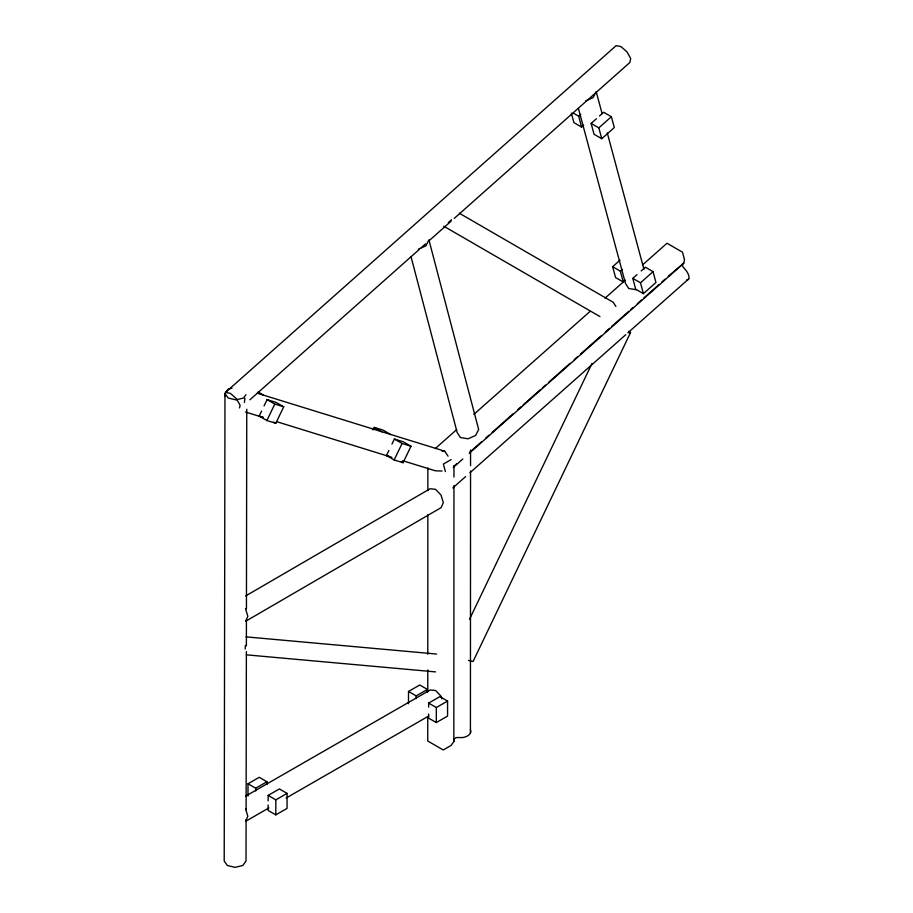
<?xml version="1.0" encoding="UTF-8"?>
<svg xmlns="http://www.w3.org/2000/svg" width="913" height="913" viewBox="0 0 913 913"><rect width="100%" height="100%" fill="white"/><g stroke="black" fill="none" stroke-linecap="round" stroke-linejoin="round"><path stroke-width="1.37" d="M427.752 716.831L427.741 741.014L443.239 749.972L450.988 745.499L453.829 741.63L453.955 485.602M427.763 691.232L427.775 669.902M427.786 654.256L427.843 514.864M427.855 490.68L427.866 467.924M453.955 477.077L453.966 465.698M470.423 733.093L470.549 470.948M470.549 465.687L470.56 450.041M232.05 388.208L228.193 389.132L224.975 393.583L224.21 861.062L227.383 865.513L235.086 867.35L242.812 865.501L246.031 861.062L246.099 819.726M246.111 809.751L246.373 651.54M246.384 645.845L246.419 620.189M246.442 608.788L246.761 409.252M247.982 796.068L248.005 783.776L259.235 777.305L266.927 781.756L266.927 784.484M255.686 790.943L255.697 788.216L266.927 781.756M268.125 804.969L268.114 810.436L275.806 814.875L287.047 808.416L287.07 793.386L279.378 788.946L268.148 795.406L268.137 800.872M275.806 814.875L275.829 799.856L287.07 793.386M408.488 703.752L408.51 691.449L419.74 684.99L427.432 689.429L427.421 692.168M416.191 698.628L416.191 695.9L427.432 689.429M428.631 714.023L428.619 718.12L436.311 722.56L447.553 716.1L447.575 701.07L439.883 696.63L428.642 703.09L428.642 707.187M436.311 722.56L436.334 707.529L447.575 701.07M245.186 649.04L245.392 645.411M244.387 402.462L244.924 398.342M469.236 453.305L683.803 263.184L684.499 259.691L682.502 252.205L667.004 243.246L642.444 264.998M224.701 396.379L225.534 392.396L616.149 45.65L621 46.609L627.026 51.938L630.7 58.512L629.867 62.495L454.252 218.39M239.537 407.917L240.085 405.258L236.41 398.684L230.384 393.355L225.534 392.396M264.062 405.943L267.11 399.609L276.023 402.371L283.715 406.81L275.794 423.29L266.881 420.528L259.189 416.088L261.632 411.021M266.881 420.528L274.802 404.048L283.715 406.81M373.029 429.932L374.25 427.398L383.163 430.149L390.855 434.599M391.951 444.095L394.393 439.027L403.306 441.789L410.987 446.229L403.067 462.708L394.165 459.947L386.473 455.507L388.904 450.44M394.165 459.947L402.085 443.478L410.987 446.229M469.602 619.151L591.989 363.477M628.692 331.259L630.529 332.572L473.082 661.48L468.449 660.43M245.985 394.69L243.577 398.022L235.851 399.86L228.147 398.022L224.975 393.583M249.9 399.791L419.124 249.569M421.258 247.674L425.515 243.897M428.699 241.066L451.056 221.22M583.692 125.218L581.604 127.067L578.682 116.225L580.782 114.365M599.51 115.985L603.687 112.276L611.379 116.716L614.301 127.569L601.747 138.708L594.055 134.268L591.133 123.426L596.372 118.781M601.747 138.708L598.825 127.866L611.379 116.716M625.359 280.143L623.259 282.003L615.567 277.563L612.657 266.71L619.984 260.216M623.259 282.003L620.349 271.161L622.438 269.301M435.353 448.5L456.705 429.589M473.779 414.445L590.14 311.344M605.079 298.106L624.298 281.078M641.166 270.921L645.354 267.201L653.046 271.652L655.956 282.494L643.403 293.644L635.71 289.193L632.8 278.351L636.977 274.63M643.403 293.644L640.492 282.79L653.046 271.652M453.681 466.463L456.888 463.633M469.704 452.277L481.436 441.869M485.716 438.092L488.911 435.25M492.118 432.42L513.471 413.498M517.739 409.72L520.935 406.878M523.069 404.984L540.154 389.851M542.288 387.957L545.495 385.126M548.69 382.285L570.043 363.363M574.311 359.585L577.518 356.743M580.725 353.913L601.005 335.938M605.273 332.149L609.542 328.372M611.676 326.477L628.76 311.344M630.894 309.45L633.029 307.555M637.297 303.778L641.565 299.989M643.699 298.106L658.65 284.856M661.857 282.026L665.052 279.184M668.259 276.342L683.803 263.184M453.225 467.502L462.823 458.988M452.825 487.919L465.641 476.563M469.91 472.786L625.77 334.683M627.904 332.789L688.756 278.876M448.351 222.532L451.547 219.725M245.654 595.949L430.08 488.752L435.547 489.311L441.036 495.074L443.33 502.686L441.082 507.662L245.586 621.297L247.845 616.321L245.551 608.72M451.125 459.604L443.376 464.078L445.384 471.565M245.768 796.068L430.194 689.988L435.638 690.513L441.082 696.277L441.824 698.822M268.924 807.925L245.563 821.369L247.822 816.348L245.586 808.724M286.134 798.03L428.756 715.997M585.61 100.989L593.142 97.6L596.178 91.608L602.101 113.646M418.359 249.203L425.903 245.859L428.916 239.902L478.652 429.487L475.639 435.455L468.095 438.788L460.426 437.555L457.139 432.454L410.998 256.61M628.521 332.56L630.529 332.572M441.938 451.056L444.665 451.159L448.043 456.169M442.052 471.04L435.239 470.766L402.713 460.7M246.054 636.863L436.608 654.05M246.373 654.838L435.524 671.888M636.35 289.695L628.726 288.497L625.473 283.407L578.431 108.476M257.204 393.206L444.665 451.159M259.189 416.088L263.012 417.275M386.473 455.507L389.018 456.295M245.529 412.014L263.149 417.469M276.696 421.669L391.871 457.333M573.193 113.052L578.682 116.225M591.133 123.426L598.825 127.866M581.604 127.067L573.912 122.627L571.355 113.144M612.657 266.71L620.349 271.161M632.8 278.351L640.492 282.79M374.25 427.398L381.942 431.838M394.393 439.027L402.085 443.478M400.875 461.442L403.067 462.708M258.071 391.997L263.572 395.169M267.11 399.609L274.802 404.048M273.592 422.023L275.794 423.29M408.51 691.449L416.191 695.9M428.642 703.09L436.334 707.529M248.005 783.776L255.697 788.216M268.148 795.406L275.829 799.856M459.41 213.288L613.194 302.271L615.887 306.403M443.741 226.196L599.978 316.606M607.282 132.933L643.95 269.301M682.137 264.051L682.798 266.55L686.747 271.389A10.967 4.474 48.5 0 1 686.644 279.983M453.829 741.63L453.818 739.051L456.409 737.556L462.674 737.567A10.967 6.323 0 0 0 470.423 729.818"/></g></svg>
